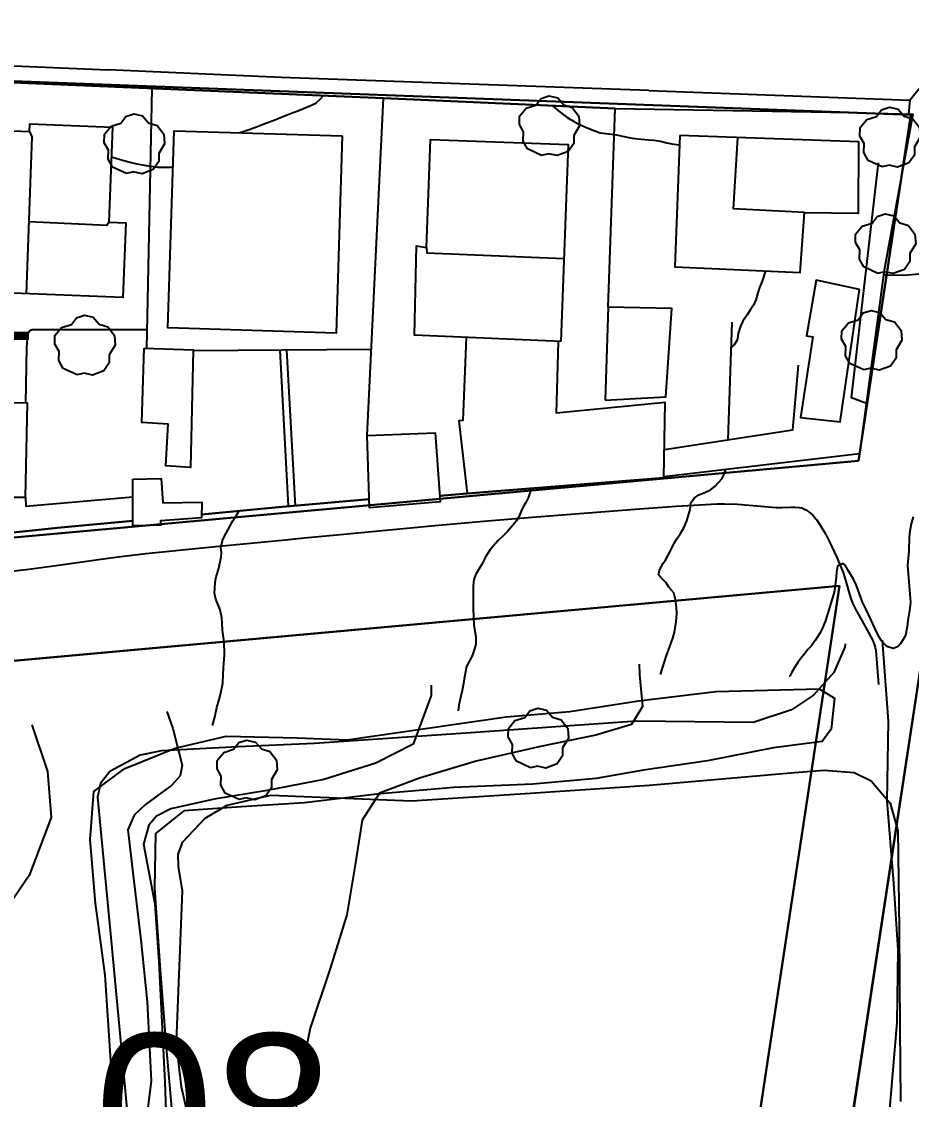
# Model space of a CAD drawing. Extents: x 483350 to 484165, y 4631134 to 4631561.
# Drawn here: x 484077.7 to 484135.6, y 4631309.8 to 4631380 of the extents above; entities that cross this region are included whole.
import ezdxf

# ---------------------------------------------------------------- set-up
doc = ezdxf.new("R2010")
doc.units = 0
doc.header["$MEASUREMENT"] = 0
for name, color, linetype, plot in [('1000_corbes', 35, 'Continuous', False), ('1000_corbes mestres', 37, 'Continuous', False), ('_arees', 31, 'Continuous', False)]:
    doc.layers.add(name, color=color, linetype=linetype, plot=plot)
doc.layers.add('_POUM POLIGON', color=5, linetype='Continuous', lineweight=30)
doc.layers.add('_Sectors_txt_1000', color=220, linetype='Continuous', lineweight=30)
for name, color, linetype in [('_txt claus 1000', 255, 'Continuous'), ('camins', 252, 'Continuous'), ('edificació', 252, 'Continuous'), ('illes', 252, 'Continuous'), ('parcel.les', 252, 'Continuous'), ('topo', 252, 'Continuous'), ('voreres', 252, 'Continuous')]:
    doc.layers.add(name, color=color, linetype=linetype)
doc.layers.add('vegetació_arbres', color=7, linetype='Continuous', true_color=0x8bb078)
doc.styles.add('1000SW50', font='swissl.ttf', dxfattribs={"height": 5})
doc.styles.add('2000SW50', font='swissl.ttf', dxfattribs={"height": 10})

msp = doc.modelspace()

# ---------------------------------------------------------------- linework, layer by layer
at = {"layer": '1000_corbes', "flags": 128}
for points in [[(484091.828, 4631372.778), (484092.48, 4631372.998), (484093.024, 4631373.196), (484093.616, 4631373.423), (484094.116, 4631373.608), (484094.51, 4631373.77), (484095.162, 4631374.028), (484095.651, 4631374.212), (484096.014, 4631374.353), (484096.582, 4631374.601), (484096.852, 4631374.734), (484097.101, 4631374.968), (484097.313, 4631375.2)], [(484091.828, 4631372.778), (484092.48, 4631372.998), (484093.024, 4631373.196), (484093.616, 4631373.423), (484094.116, 4631373.608), (484094.51, 4631373.77), (484095.162, 4631374.028), (484095.651, 4631374.212), (484096.014, 4631374.353), (484096.582, 4631374.601), (484096.852, 4631374.734), (484097.101, 4631374.968), (484097.313, 4631375.2)], [(484112.24, 4631374.542), (484112.652, 4631374.18), (484113.194, 4631373.778), (484113.592, 4631373.532), (484113.912, 4631373.368), (484114.498, 4631373.11), (484114.985, 4631372.897), (484115.339, 4631372.788), (484115.906, 4631372.713), (484116.392, 4631372.642), (484116.782, 4631372.55), (484117.425, 4631372.439), (484118.012, 4631372.373), (484118.493, 4631372.322), (484118.82, 4631372.291), (484119.268, 4631372.232), (484119.673, 4631372.126), (484119.997, 4631372.055), (484120.311, 4631372.009), (484120.496, 4631371.988)], [(484112.24, 4631374.542), (484112.652, 4631374.18), (484113.194, 4631373.778), (484113.592, 4631373.532), (484113.912, 4631373.368), (484114.498, 4631373.11), (484114.985, 4631372.897), (484115.339, 4631372.788), (484115.906, 4631372.713), (484116.392, 4631372.642), (484116.782, 4631372.55), (484117.425, 4631372.439), (484118.012, 4631372.373), (484118.493, 4631372.322), (484118.82, 4631372.291), (484119.268, 4631372.232), (484119.673, 4631372.126), (484119.997, 4631372.055), (484120.311, 4631372.009), (484120.496, 4631371.988)], [(484083.51, 4631371.208), (484083.87, 4631371.099), (484084.321, 4631370.979), (484084.789, 4631370.853), (484085.162, 4631370.765), (484085.774, 4631370.644), (484086.234, 4631370.575), (484086.536, 4631370.545), (484087.352, 4631370.543), (484087.516, 4631370.557)], [(484083.51, 4631371.208), (484083.87, 4631371.099), (484084.321, 4631370.979), (484084.789, 4631370.853), (484085.162, 4631370.765), (484085.774, 4631370.644), (484086.234, 4631370.575), (484086.536, 4631370.545), (484087.352, 4631370.543), (484087.516, 4631370.557)], [(484126.094, 4631363.783), (484125.889, 4631363.117), (484125.718, 4631362.7), (484125.593, 4631362.345), (484125.477, 4631361.905), (484125.317, 4631361.554), (484125.107, 4631361.232), (484124.897, 4631360.915), (484124.627, 4631360.501), (484124.468, 4631360.176), (484124.318, 4631359.698), (484124.266, 4631359.384), (484124.252, 4631359.278), (484124.067, 4631358.971), (484123.868, 4631358.761)], [(484126.094, 4631363.783), (484125.889, 4631363.117), (484125.718, 4631362.7), (484125.593, 4631362.345), (484125.477, 4631361.905), (484125.317, 4631361.554), (484125.107, 4631361.232), (484124.897, 4631360.915), (484124.627, 4631360.501), (484124.468, 4631360.176), (484124.318, 4631359.698), (484124.266, 4631359.384), (484124.252, 4631359.278), (484124.067, 4631358.971), (484123.868, 4631358.761)], [(484133.791, 4631363.531), (484134.082, 4631363.525), (484134.718, 4631363.502), (484135.343, 4631363.515), (484136.664, 4631363.644)], [(484133.791, 4631363.531), (484134.082, 4631363.525), (484134.718, 4631363.502), (484135.343, 4631363.515), (484136.664, 4631363.644)], [(484078.063, 4631359.506), (484076.906, 4631359.589), (484076.317, 4631359.699), (484075.147, 4631359.811), (484074.756, 4631359.878), (484074.299, 4631359.993), (484073.8, 4631360.108), (484073.265, 4631360.225), (484072.798, 4631360.322), (484072.351, 4631360.369), (484071.587, 4631360.46), (484071.287, 4631360.509), (484070.555, 4631360.689), (484070.424, 4631360.77), (484070.1, 4631360.937), (484069.436, 4631361.072), (484069.021, 4631361.22), (484068.715, 4631361.264), (484068.125, 4631361.338), (484067.799, 4631361.405), (484067.661, 4631361.42)], [(484078.063, 4631359.506), (484076.906, 4631359.589), (484076.317, 4631359.699), (484075.147, 4631359.811), (484074.756, 4631359.878), (484074.299, 4631359.993), (484073.8, 4631360.108), (484073.265, 4631360.225), (484072.798, 4631360.322), (484072.351, 4631360.369), (484071.587, 4631360.46), (484071.287, 4631360.509), (484070.555, 4631360.689), (484070.424, 4631360.77), (484070.1, 4631360.937), (484069.436, 4631361.072), (484069.021, 4631361.22), (484068.715, 4631361.264), (484068.125, 4631361.338), (484067.799, 4631361.405), (484067.661, 4631361.42)], [(484119.26, 4631337.476), (484119.525, 4631338.308), (484119.635, 4631338.657), (484119.869, 4631339.312), (484120.065, 4631339.84), (484120.172, 4631340.234), (484120.275, 4631340.922), (484120.323, 4631341.466), (484120.309, 4631341.833), (484120.241, 4631342.379), (484120.128, 4631342.804), (484119.8, 4631343.18), (484119.624, 4631343.446), (484119.294, 4631343.802), (484119.141, 4631343.978), (484119.198, 4631344.281), (484119.446, 4631344.736), (484119.58, 4631344.933), (484119.765, 4631345.257), (484120.158, 4631346.017), (484120.329, 4631346.315), (484120.566, 4631346.673), (484120.804, 4631347.087), (484120.976, 4631347.487), (484121.09, 4631347.859), (484121.203, 4631348.241), (484121.237, 4631348.662), (484121.445, 4631348.976), (484121.748, 4631349.193), (484122.197, 4631349.37), (484122.524, 4631349.506), (484122.826, 4631349.757), (484123.042, 4631349.997), (484123.278, 4631350.259), (484123.407, 4631350.546), (484123.508, 4631350.84)], [(484119.26, 4631337.476), (484119.525, 4631338.308), (484119.635, 4631338.657), (484119.869, 4631339.312), (484120.065, 4631339.84), (484120.172, 4631340.234), (484120.275, 4631340.922), (484120.323, 4631341.466), (484120.309, 4631341.833), (484120.241, 4631342.379), (484120.128, 4631342.804), (484119.8, 4631343.18), (484119.624, 4631343.446), (484119.294, 4631343.802), (484119.141, 4631343.978), (484119.198, 4631344.281), (484119.446, 4631344.736), (484119.58, 4631344.933), (484119.765, 4631345.257), (484120.158, 4631346.017), (484120.329, 4631346.315), (484120.566, 4631346.673), (484120.804, 4631347.087), (484120.976, 4631347.487), (484121.09, 4631347.859), (484121.203, 4631348.241), (484121.237, 4631348.662), (484121.445, 4631348.976), (484121.748, 4631349.193), (484122.197, 4631349.37), (484122.524, 4631349.506), (484122.826, 4631349.757), (484123.042, 4631349.997), (484123.278, 4631350.259), (484123.407, 4631350.546), (484123.508, 4631350.84)], [(484110.847, 4631349.607), (484110.67, 4631349.03), (484110.487, 4631348.689), (484110.328, 4631348.417), (484110.193, 4631348.135), (484110.029, 4631347.761), (484109.881, 4631347.49), (484109.559, 4631347.097), (484109.297, 4631346.805), (484109.088, 4631346.579), (484108.702, 4631346.205), (484108.38, 4631345.871), (484108.142, 4631345.595), (484107.846, 4631345.098), (484107.806, 4631344.994), (484107.66, 4631344.7), (484107.234, 4631344.012), (484107.099, 4631343.665), (484107.061, 4631343.269), (484107.064, 4631343.154), (484107.069, 4631341.76), (484107.109, 4631340.717), (484107.177, 4631340.302), (484107.235, 4631339.937), (484107.234, 4631339.469), (484107.16, 4631339.159), (484107, 4631338.706), (484106.819, 4631338.363), (484106.64, 4631338.008), (484106.547, 4631337.558), (484106.484, 4631337.201), (484106.432, 4631336.892), (484106.351, 4631336.443), (484106.271, 4631336.079), (484106.126, 4631335.477), (484106.08, 4631335.126)], [(484110.847, 4631349.607), (484110.67, 4631349.03), (484110.487, 4631348.689), (484110.328, 4631348.417), (484110.193, 4631348.135), (484110.029, 4631347.761), (484109.881, 4631347.49), (484109.559, 4631347.097), (484109.297, 4631346.805), (484109.088, 4631346.579), (484108.702, 4631346.205), (484108.38, 4631345.871), (484108.142, 4631345.595), (484107.846, 4631345.098), (484107.806, 4631344.994), (484107.66, 4631344.7), (484107.234, 4631344.012), (484107.099, 4631343.665), (484107.061, 4631343.269), (484107.064, 4631343.154), (484107.069, 4631341.76), (484107.109, 4631340.717), (484107.177, 4631340.302), (484107.235, 4631339.937), (484107.234, 4631339.469), (484107.16, 4631339.159), (484107, 4631338.706), (484106.819, 4631338.363), (484106.64, 4631338.008), (484106.547, 4631337.558), (484106.484, 4631337.201), (484106.432, 4631336.892), (484106.351, 4631336.443), (484106.271, 4631336.079), (484106.126, 4631335.477), (484106.08, 4631335.126)], [(484090.098, 4631334.163), (484090.245, 4631334.709), (484090.382, 4631335.328), (484090.532, 4631335.865), (484090.645, 4631336.265), (484090.771, 4631336.926), (484090.788, 4631337.476), (484090.802, 4631337.91), (484090.822, 4631338.22), (484090.87, 4631338.715), (484090.879, 4631339.036), (484090.822, 4631339.75), (484090.743, 4631340.38), (484090.725, 4631340.838), (484090.699, 4631341.168), (484090.598, 4631341.689), (484090.442, 4631342.066), (484090.303, 4631342.402), (484090.227, 4631342.772), (484090.248, 4631343.081), (484090.266, 4631343.496), (484090.338, 4631343.851), (484090.485, 4631344.332), (484090.653, 4631345.122), (484090.683, 4631345.43), (484090.643, 4631345.756), (484090.752, 4631346.212), (484090.875, 4631346.505), (484091.105, 4631346.939), (484091.263, 4631347.222), (484091.424, 4631347.502), (484091.602, 4631347.778), (484091.77, 4631348.036), (484091.874, 4631348.153)], [(484090.098, 4631334.163), (484090.245, 4631334.709), (484090.382, 4631335.328), (484090.532, 4631335.865), (484090.645, 4631336.265), (484090.771, 4631336.926), (484090.788, 4631337.476), (484090.802, 4631337.91), (484090.822, 4631338.22), (484090.87, 4631338.715), (484090.879, 4631339.036), (484090.822, 4631339.75), (484090.743, 4631340.38), (484090.725, 4631340.838), (484090.699, 4631341.168), (484090.598, 4631341.689), (484090.442, 4631342.066), (484090.303, 4631342.402), (484090.227, 4631342.772), (484090.248, 4631343.081), (484090.266, 4631343.496), (484090.338, 4631343.851), (484090.485, 4631344.332), (484090.653, 4631345.122), (484090.683, 4631345.43), (484090.643, 4631345.756), (484090.752, 4631346.212), (484090.875, 4631346.505), (484091.105, 4631346.939), (484091.263, 4631347.222), (484091.424, 4631347.502), (484091.602, 4631347.778), (484091.77, 4631348.036), (484091.874, 4631348.153)]]:
    msp.add_lwpolyline(points, dxfattribs=at)
at = {"layer": '1000_corbes'}
for points in [[(484117.883, 4631338.147), (484117.904, 4631337.456), (484118.095, 4631335.392), (484117.379, 4631334.219), (484115.049, 4631333.533), (484111.443, 4631332.787), (484107.26, 4631331.827), (484103.563, 4631330.729), (484100.958, 4631329.745), (484099.835, 4631327.983), (484099.381, 4631325.081), (484098.833, 4631321.824), (484097.764, 4631318.324), (484096.46, 4631314.444), (484095.707, 4631310.782), (484095.182, 4631306.295)], [(484104.337, 4631336.795), (484104.333, 4631336.123), (484103.149, 4631332.942), (484100.724, 4631331.71), (484097.349, 4631330.645), (484093.654, 4631329.931), (484090.195, 4631329.366), (484087.376, 4631328.729), (484086.454, 4631328.249), (484085.948, 4631327.677), (484085.61, 4631326.42), (484086.338, 4631322.546), (484086.591, 4631318.761), (484086.983, 4631310.911), (484087.128, 4631307.163)], [(484087.11, 4631335.076), (484087.516, 4631333.97), (484088.123, 4631331.583), (484087.986, 4631330.872), (484087.452, 4631330.278), (484085.726, 4631329.006), (484085, 4631328.314), (484084.571, 4631327.362), (484084.977, 4631324.022), (484085.43, 4631320.202), (484085.842, 4631316.159), (484086.091, 4631311.009), (484085.736, 4631308.015)], [(484078.328, 4631334.199), (484079.351, 4631331.166), (484079.585, 4631328.166), (484078.153, 4631324.383), (484076.184, 4631321.514), (484074.315, 4631318.301), (484071.784, 4631314.297), (484069.877, 4631311.356), (484068.358, 4631308.342)]]:
    msp.add_lwpolyline(points, dxfattribs=at)
at = {"layer": '1000_corbes mestres', "flags": 128}
for points in [[(484135.72, 4631347.757), (484135.58, 4631347.296), (484135.488, 4631346.83), (484135.449, 4631346.44), (484135.444, 4631346.04)], [(484135.72, 4631347.757), (484135.58, 4631347.296), (484135.488, 4631346.83), (484135.449, 4631346.44), (484135.444, 4631346.04)], [(484135.444, 4631346.04), (484135.443, 4631345.907), (484135.432, 4631345.513), (484135.338, 4631344.618), (484135.551, 4631342.165), (484135.479, 4631341.655), (484135.371, 4631341.009), (484135.323, 4631340.621), (484135.307, 4631340.496), (484135.21, 4631340.018), (484134.89, 4631339.483), (484134.688, 4631339.294), (484134.402, 4631339.179), (484133.995, 4631339.314), (484133.654, 4631339.676), (484133.485, 4631339.967), (484133.247, 4631340.456), (484132.804, 4631341.398), (484132.629, 4631341.766), (484132.425, 4631342.197), (484132.316, 4631342.494), (484132.135, 4631342.975), (484131.995, 4631343.322), (484131.84, 4631343.687), (484131.657, 4631343.986), (484131.457, 4631344.302), (484131.285, 4631344.613), (484131.161, 4631344.714), (484130.784, 4631344.547), (484130.714, 4631344.158), (484130.69, 4631343.797), (484130.571, 4631342.839), (484130.532, 4631342.701), (484130.359, 4631342.126), (484130.166, 4631341.487), (484129.984, 4631340.945), (484129.817, 4631340.52), (484129.661, 4631340.203), (484129.324, 4631339.704), (484129.063, 4631339.336), (484128.862, 4631339.113), (484128.65, 4631338.852), (484128.378, 4631338.515), (484128.207, 4631338.266), (484127.974, 4631337.899), (484127.818, 4631337.642), (484127.677, 4631337.366), (484127.691, 4631337.369)], [(484135.444, 4631346.04), (484135.443, 4631345.907), (484135.432, 4631345.513), (484135.338, 4631344.618), (484135.551, 4631342.165), (484135.479, 4631341.655), (484135.371, 4631341.009), (484135.323, 4631340.621), (484135.307, 4631340.496), (484135.21, 4631340.018), (484134.89, 4631339.483), (484134.688, 4631339.294), (484134.402, 4631339.179), (484133.995, 4631339.314), (484133.654, 4631339.676), (484133.485, 4631339.967), (484133.247, 4631340.456), (484132.804, 4631341.398), (484132.629, 4631341.766), (484132.425, 4631342.197), (484132.316, 4631342.494), (484132.135, 4631342.975), (484131.995, 4631343.322), (484131.84, 4631343.687), (484131.657, 4631343.986), (484131.457, 4631344.302), (484131.285, 4631344.613), (484131.161, 4631344.714), (484130.784, 4631344.547), (484130.714, 4631344.158), (484130.69, 4631343.797), (484130.571, 4631342.839), (484130.532, 4631342.701), (484130.359, 4631342.126), (484130.166, 4631341.487), (484129.984, 4631340.945), (484129.817, 4631340.52), (484129.661, 4631340.203), (484129.324, 4631339.704), (484129.063, 4631339.336), (484128.862, 4631339.113), (484128.65, 4631338.852), (484128.378, 4631338.515), (484128.207, 4631338.266), (484127.974, 4631337.899), (484127.818, 4631337.642), (484127.677, 4631337.366), (484127.691, 4631337.369)]]:
    msp.add_lwpolyline(points, dxfattribs=at)
at = {"layer": '_arees', "ltscale": 10}
for points in [[(484147.796, 4631340.905, 0.504493), (484144.588, 4631344.511), (484139.422, 4631344.041, 0.345279), (484136.727, 4631341.503), (484131.603, 4631307.673, 0.484903), (484134.824, 4631304.235), (484137.949, 4631304.501, 0.330944), (484140.63, 4631306.872)], [(484130.926, 4631343.269), (484009.164, 4631332.204), (484008.8, 4631317.204), (484008.346, 4631298.482, 0.446548), (484013.226, 4631293.889), (484121.35, 4631303.088, 0.346887), (484125.417, 4631306.898)]]:
    msp.add_lwpolyline(points, format="xyb", close=True, dxfattribs=at)
at = {"layer": '_POUM POLIGON'}
for p, q in [((484015.354, 4631378.466), (484135.573, 4631373.945)), ((484135.573, 4631373.945), (484132.16, 4631351.414)), ((484132.16, 4631351.414), (484009.359, 4631340.255)), ((484130.926, 4631343.269), (484125.417, 4631306.898)), ((484136.727, 4631341.503), (484131.603, 4631307.673))]:
    msp.add_line(p, q, dxfattribs=at)
at = {"layer": '_POUM POLIGON', "linetype": 'Continuous'}
msp.add_line((484130.926, 4631343.269), (484009.164, 4631332.204), dxfattribs=at)
at = {"layer": 'camins', "flags": 128}
msp.add_lwpolyline([(484075.007, 4631343.99), (484077.954, 4631344.328), (484079.906, 4631344.58), (484082.827, 4631345.005), (484084.289, 4631345.204), (484085.753, 4631345.374), (484090.295, 4631345.826), (484094.843, 4631346.264), (484096.06, 4631346.381), (484098.19, 4631346.584), (484101.387, 4631346.889), (484102.984, 4631347.041), (484104.58, 4631347.191), (484107.741, 4631347.476), (484110.902, 4631347.743), (484114.263, 4631348.003), (484117.624, 4631348.251), (484120.285, 4631348.443), (484122.945, 4631348.601), (484123.427, 4631348.611), (484124.269, 4631348.578), (484126.795, 4631348.358), (484127.167, 4631348.356), (484127.728, 4631348.378), (484128.009, 4631348.381), (484128.288, 4631348.365), (484128.456, 4631348.334), (484128.732, 4631348.219), (484128.924, 4631348.093), (484129.184, 4631347.855), (484129.411, 4631347.58), (484129.666, 4631347.214), (484130.002, 4631346.657), (484130.297, 4631346.077), (484130.744, 4631345.105), (484131.155, 4631344.12), (484131.318, 4631343.628), (484131.521, 4631342.876), (484131.633, 4631342.503), (484131.769, 4631342.141), (484131.987, 4631341.691), (484132.359, 4631341.037), (484132.72, 4631340.376), (484133.062, 4631339.734), (484133.202, 4631339.404), (484133.249, 4631339.232), (484133.276, 4631339.056), (484133.37, 4631337.941), (484133.464, 4631336.826)], dxfattribs=at)
msp.add_lwpolyline([(484075.007, 4631343.99), (484077.954, 4631344.328), (484079.906, 4631344.58), (484082.827, 4631345.005), (484084.289, 4631345.204), (484085.753, 4631345.374), (484090.295, 4631345.826), (484094.843, 4631346.264), (484096.06, 4631346.381), (484098.19, 4631346.584), (484101.387, 4631346.889), (484102.984, 4631347.041), (484104.58, 4631347.191), (484107.741, 4631347.476), (484110.902, 4631347.743), (484114.263, 4631348.003), (484117.624, 4631348.251), (484120.285, 4631348.443), (484122.945, 4631348.601), (484123.427, 4631348.611), (484124.269, 4631348.578), (484126.795, 4631348.358), (484127.167, 4631348.356), (484127.728, 4631348.378), (484128.009, 4631348.381), (484128.288, 4631348.365), (484128.456, 4631348.334), (484128.732, 4631348.219), (484128.924, 4631348.093), (484129.184, 4631347.855), (484129.411, 4631347.58), (484129.666, 4631347.214), (484130.002, 4631346.657), (484130.297, 4631346.077), (484130.744, 4631345.105), (484131.155, 4631344.12), (484131.318, 4631343.628), (484131.521, 4631342.876), (484131.633, 4631342.503), (484131.769, 4631342.141), (484131.987, 4631341.691), (484132.359, 4631341.037), (484132.72, 4631340.376), (484133.062, 4631339.734), (484133.202, 4631339.404), (484133.249, 4631339.232), (484133.276, 4631339.056), (484133.37, 4631337.941), (484133.464, 4631336.826)], dxfattribs=at)
at = {"layer": 'edificació', "flags": 128}
for points in [[(484073.243, 4631362.478), (484073.667, 4631373.04), (484078.18, 4631372.859), (484078.2, 4631373.359), (484083.588, 4631373.143), (484083.34, 4631366.963), (484084.44, 4631366.919), (484084.245, 4631362.038), (484073.243, 4631362.478)], [(484073.243, 4631362.478), (484073.667, 4631373.04), (484078.18, 4631372.859), (484078.2, 4631373.359), (484083.588, 4631373.143), (484083.34, 4631366.963), (484084.44, 4631366.919), (484084.245, 4631362.038), (484073.243, 4631362.478)], [(484078.18, 4631372.859), (484078.337, 4631372.52), (484077.95, 4631362.29)], [(484078.18, 4631372.859), (484078.337, 4631372.52), (484077.95, 4631362.29)], [(484098.534, 4631372.573), (484098.141, 4631359.728), (484087.195, 4631360.063), (484087.588, 4631372.908), (484098.534, 4631372.573)], [(484098.534, 4631372.573), (484098.141, 4631359.728), (484087.195, 4631360.063), (484087.588, 4631372.908), (484098.534, 4631372.573)], [(484112.775, 4631359.175), (484103.239, 4631359.59), (484103.37, 4631365.414), (484104.036, 4631365.305), (484104.289, 4631372.353), (484113.249, 4631372.01), (484112.775, 4631359.175)], [(484112.775, 4631359.175), (484103.239, 4631359.59), (484103.37, 4631365.414), (484104.036, 4631365.305), (484104.289, 4631372.353), (484113.249, 4631372.01), (484112.775, 4631359.175)], [(484120.52, 4631372.601), (484120.192, 4631364.047), (484128.357, 4631363.682), (484128.642, 4631367.597), (484132.154, 4631367.54), (484132.184, 4631372.201), (484120.52, 4631372.601)], [(484120.52, 4631372.601), (484120.192, 4631364.047), (484128.357, 4631363.682), (484128.642, 4631367.597), (484132.154, 4631367.54), (484132.184, 4631372.201), (484120.52, 4631372.601)], [(484128.642, 4631367.597), (484124.019, 4631367.828), (484124.297, 4631372.471)], [(484128.642, 4631367.597), (484124.019, 4631367.828), (484124.297, 4631372.471)], [(484078.128, 4631367), (484083.222, 4631366.755), (484083.34, 4631366.963)], [(484078.128, 4631367), (484083.222, 4631366.755), (484083.34, 4631366.963)], [(484104.036, 4631365.305), (484104.048, 4631364.969), (484112.975, 4631364.592)], [(484104.036, 4631365.305), (484104.048, 4631364.969), (484112.975, 4631364.592)]]:
    msp.add_lwpolyline(points, dxfattribs=at)
at = {"layer": 'illes', "flags": 128}
msp.add_lwpolyline([(484070.895, 4631376.314), (484082.752, 4631375.814), (484101.226, 4631375.035), (484116.318, 4631374.36), (484131.619, 4631374.094), (484135.703, 4631373.986), (484133.831, 4631363.83), (484132.229, 4631351.87), (484119.491, 4631350.365), (484119.49, 4631350.307), (484106.672, 4631349.269), (484104.888, 4631349.115), (484104.915, 4631348.742), (484100.31, 4631348.351), (484100.292, 4631348.899), (484094.39, 4631348.39), (484089.382, 4631347.918), (484089.375, 4631347.695), (484086.712, 4631347.488), (484086.736, 4631347.203), (484084.9, 4631347.161), (484084.901, 4631347.495), (484080.208, 4631347.052), (484075.643, 4631346.586)], dxfattribs=at)
msp.add_lwpolyline([(484070.895, 4631376.314), (484082.752, 4631375.814), (484101.226, 4631375.035), (484116.318, 4631374.36), (484131.619, 4631374.094), (484135.703, 4631373.986), (484133.831, 4631363.83), (484132.229, 4631351.87), (484119.491, 4631350.365), (484119.49, 4631350.307), (484106.672, 4631349.269), (484104.888, 4631349.115), (484104.915, 4631348.742), (484100.31, 4631348.351), (484100.292, 4631348.899), (484094.39, 4631348.39), (484089.382, 4631347.918), (484089.375, 4631347.695), (484086.712, 4631347.488), (484086.736, 4631347.203), (484084.9, 4631347.161), (484084.901, 4631347.495), (484080.208, 4631347.052), (484075.643, 4631346.586)], dxfattribs=at)
at = {"layer": 'parcel.les', "flags": 128}
for points in [[(484116.318, 4631374.36), (484101.226, 4631375.035), (484082.752, 4631375.814), (484070.895, 4631376.314), (484056.3, 4631376.903), (484039.103, 4631377.496)], [(484116.318, 4631374.36), (484101.226, 4631375.035), (484082.752, 4631375.814), (484070.895, 4631376.314), (484056.3, 4631376.903), (484039.103, 4631377.496)], [(484086.149, 4631375.671), (484085.799, 4631358.735)], [(484086.149, 4631375.671), (484085.799, 4631358.735)], [(484100.172, 4631353.059), (484101.226, 4631375.035)], [(484100.172, 4631353.059), (484101.226, 4631375.035)], [(484115.852, 4631361.415), (484116.318, 4631374.36)], [(484115.852, 4631361.415), (484116.318, 4631374.36)], [(484116.318, 4631374.36), (484131.619, 4631374.094), (484135.703, 4631373.986), (484133.831, 4631363.83), (484132.229, 4631351.87), (484119.491, 4631350.365)], [(484116.318, 4631374.36), (484131.619, 4631374.094), (484135.703, 4631373.986), (484133.831, 4631363.83), (484132.229, 4631351.87), (484119.491, 4631350.365)], [(484132.667, 4631355.137), (484131.69, 4631355.509), (484133.462, 4631370.82)], [(484132.667, 4631355.137), (484131.69, 4631355.509), (484133.462, 4631370.82)], [(484132.216, 4631362.576), (484129.389, 4631363.178), (484128.777, 4631359.557), (484129.182, 4631359.494), (484128.379, 4631354.226), (484130.971, 4631353.948), (484132.216, 4631362.576)], [(484132.216, 4631362.576), (484129.389, 4631363.178), (484128.777, 4631359.557), (484129.182, 4631359.494), (484128.379, 4631354.226), (484130.971, 4631353.948), (484132.216, 4631362.576)], [(484115.666, 4631355.35), (484119.608, 4631355.568), (484120.003, 4631361.327), (484115.852, 4631361.415), (484115.666, 4631355.35)], [(484115.666, 4631355.35), (484119.608, 4631355.568), (484120.003, 4631361.327), (484115.852, 4631361.415), (484115.666, 4631355.35)], [(484123.67, 4631352.774), (484123.923, 4631360.441)], [(484123.67, 4631352.774), (484123.923, 4631360.441)], [(484078.006, 4631358.8), (484078.078, 4631359.693), (484078.193, 4631359.891), (484078.359, 4631359.968), (484085.824, 4631359.96)], [(484078.006, 4631358.8), (484078.078, 4631359.693), (484078.193, 4631359.891), (484078.359, 4631359.968), (484085.824, 4631359.96)], [(484106.599, 4631359.444), (484106.389, 4631354.025), (484106.122, 4631354.022), (484106.672, 4631349.269), (484119.49, 4631350.307), (484119.561, 4631355.217), (484112.492, 4631354.515), (484112.623, 4631359.182)], [(484106.599, 4631359.444), (484106.389, 4631354.025), (484106.122, 4631354.022), (484106.672, 4631349.269), (484119.49, 4631350.307), (484119.561, 4631355.217), (484112.492, 4631354.515), (484112.623, 4631359.182)], [(484077.937, 4631355.162), (484078.006, 4631358.8)], [(484077.937, 4631355.162), (484078.006, 4631358.8)], [(484085.647, 4631358.739), (484088.827, 4631358.648), (484088.657, 4631350.974), (484087.062, 4631351.081), (484087.203, 4631353.796), (484085.493, 4631353.893), (484085.647, 4631358.739)], [(484085.647, 4631358.739), (484088.827, 4631358.648), (484088.657, 4631350.974), (484087.062, 4631351.081), (484087.203, 4631353.796), (484085.493, 4631353.893), (484085.647, 4631358.739)], [(484100.441, 4631358.659), (484088.825, 4631358.571)], [(484100.441, 4631358.659), (484088.825, 4631358.571)], [(484119.517, 4631352.143), (484127.888, 4631353.415), (484128.253, 4631357.635)], [(484119.517, 4631352.143), (484127.888, 4631353.415), (484128.253, 4631357.635)], [(484073.673, 4631349.039), (484077.919, 4631349.032), (484078.054, 4631355.16), (484073.918, 4631355.241), (484073.673, 4631349.039)], [(484073.673, 4631349.039), (484077.919, 4631349.032), (484078.054, 4631355.16), (484073.918, 4631355.241), (484073.673, 4631349.039)], [(484100.31, 4631348.351), (484100.157, 4631353.058), (484104.59, 4631353.223), (484104.915, 4631348.742), (484100.31, 4631348.351)], [(484100.31, 4631348.351), (484100.157, 4631353.058), (484104.59, 4631353.223), (484104.915, 4631348.742), (484100.31, 4631348.351)], [(484084.909, 4631350.22), (484086.743, 4631350.248), (484086.857, 4631348.677), (484089.407, 4631348.711), (484089.375, 4631347.695), (484086.712, 4631347.488), (484086.736, 4631347.203), (484084.9, 4631347.161), (484084.909, 4631350.22)], [(484084.909, 4631350.22), (484086.743, 4631350.248), (484086.857, 4631348.677), (484089.407, 4631348.711), (484089.375, 4631347.695), (484086.712, 4631347.488), (484086.736, 4631347.203), (484084.9, 4631347.161), (484084.909, 4631350.22)], [(484104.888, 4631349.115), (484106.672, 4631349.269)], [(484104.888, 4631349.115), (484106.672, 4631349.269)], [(484077.919, 4631349.032), (484077.935, 4631348.447), (484084.906, 4631349.054)], [(484077.919, 4631349.032), (484077.935, 4631348.447), (484084.906, 4631349.054)], [(484089.382, 4631347.918), (484094.39, 4631348.39), (484100.292, 4631348.899)], [(484089.382, 4631347.918), (484094.39, 4631348.39), (484100.292, 4631348.899)], [(484075.643, 4631346.586), (484080.208, 4631347.052), (484084.901, 4631347.495)], [(484075.643, 4631346.586), (484080.208, 4631347.052), (484084.901, 4631347.495)]]:
    msp.add_lwpolyline(points, dxfattribs=at)
at = {"layer": 'topo', "linetype": 'Continuous', "flags": 128}
for points in [[(484131.285, 4631339.485), (484131.26, 4631339.27), (484130.55, 4631337.62), (484129.23, 4631336.13), (484127.8, 4631335.18), (484125.29, 4631334.36), (484117.7, 4631334.45), (484107.22, 4631333.71), (484096.74, 4631332.99)], [(484096.74, 4631332.99), (484091.76, 4631332.76), (484086.77, 4631332.51), (484085.38, 4631332.22), (484083.41, 4631331.16), (484082.79, 4631330.39), (484082.61, 4631329.49), (484083.04, 4631324.91), (484083.47, 4631320.34), (484084.27, 4631311.79), (484085.06, 4631303.24)], [(484088.62, 4631308.2), (484088.08, 4631310.61), (484087.89, 4631312.09), (484087.75, 4631313.58), (484087.94, 4631318.48), (484088.13, 4631323.38), (484087.88, 4631324.98), (484087.85, 4631325.78), (484088.16, 4631326.58), (484089.61, 4631328.12), (484091.05, 4631328.98), (484093.88, 4631329.63), (484103.04, 4631329.26), (484110.8, 4631329.75), (484118.55, 4631330.28), (484123.27, 4631330.68), (484127.99, 4631331.1), (484129.93, 4631331.26), (484131.87, 4631331.09), (484132.97, 4631330.55), (484134.21, 4631329.09), (484134.71, 4631327.3), (484134.8, 4631320.89), (484134.85, 4631314.49), (484134.88, 4631309.67)]]:
    msp.add_lwpolyline(points, dxfattribs=at)
at = {"layer": 'topo', "linetype": 'ByBlock'}
for points in [[(484134.118, 4631308.12), (484134.665, 4631314.805), (484134.729, 4631319.533), (484134.449, 4631323.883), (484134.025, 4631329.252), (484134.102, 4631334.443), (484133.709, 4631339.726)], [(484083.628, 4631307.353), (484083.5, 4631311.993), (484083.1, 4631317.893), (484082.482, 4631322.594), (484082.134, 4631326.725), (484082.375, 4631329.861), (484084.384, 4631331.358), (484087.658, 4631332.686), (484090.972, 4631333.475), (484095.614, 4631333.351), (484098.864, 4631333.229), (484109.209, 4631334.729), (484113.35, 4631335.065), (484117.831, 4631335.761), (484122.861, 4631336.386), (484129.598, 4631336.547), (484130.591, 4631335.951), (484130.38, 4631333.915), (484129.784, 4631333.108), (484126.63, 4631332.702), (484122.318, 4631331.856), (484118.165, 4631331.253), (484115.073, 4631330.706), (484110.952, 4631330.337), (484105.797, 4631330.117), (484100.789, 4631329.689), (484096.08, 4631329.123), (484091.956, 4631328.857), (484088.229, 4631328.604), (484086.384, 4631327.124), (484086.311, 4631323.571), (484086.683, 4631318.225), (484087.083, 4631313.195), (484087.494, 4631308.496)]]:
    msp.add_lwpolyline(points, dxfattribs=at)
at = {"layer": 'vegetació_arbres', "flags": 128}
for points in [[(484111.52, 4631371.304), (484110.612, 4631371.728), (484110.33, 4631372.236), (484110.352, 4631372.834), (484110.076, 4631373.314), (484110.084, 4631373.862), (484110.516, 4631374.384), (484111.156, 4631374.582), (484111.484, 4631375.022), (484112, 4631375.188), (484112.568, 4631375.058), (484112.96, 4631374.604), (484113.522, 4631374.438), (484113.948, 4631373.87), (484113.996, 4631373.244), (484113.62, 4631372.614), (484113.62, 4631372.078), (484113.256, 4631371.558), (484112.532, 4631371.29), (484111.978, 4631371.414), (484111.52, 4631371.304)], [(484111.52, 4631371.304), (484110.612, 4631371.728), (484110.33, 4631372.236), (484110.352, 4631372.834), (484110.076, 4631373.314), (484110.084, 4631373.862), (484110.516, 4631374.384), (484111.156, 4631374.582), (484111.484, 4631375.022), (484112, 4631375.188), (484112.568, 4631375.058), (484112.96, 4631374.604), (484113.522, 4631374.438), (484113.948, 4631373.87), (484113.996, 4631373.244), (484113.62, 4631372.614), (484113.62, 4631372.078), (484113.256, 4631371.558), (484112.532, 4631371.29), (484111.978, 4631371.414), (484111.52, 4631371.304)], [(484133.691, 4631370.558), (484132.783, 4631370.982), (484132.501, 4631371.49), (484132.523, 4631372.088), (484132.247, 4631372.568), (484132.255, 4631373.116), (484132.687, 4631373.638), (484133.327, 4631373.836), (484133.655, 4631374.276), (484134.171, 4631374.442), (484134.739, 4631374.312), (484135.131, 4631373.858), (484135.693, 4631373.692), (484136.119, 4631373.124), (484136.167, 4631372.498), (484135.791, 4631371.868), (484135.791, 4631371.332), (484135.427, 4631370.812), (484134.703, 4631370.544), (484134.149, 4631370.668), (484133.691, 4631370.558)], [(484133.691, 4631370.558), (484132.783, 4631370.982), (484132.501, 4631371.49), (484132.523, 4631372.088), (484132.247, 4631372.568), (484132.255, 4631373.116), (484132.687, 4631373.638), (484133.327, 4631373.836), (484133.655, 4631374.276), (484134.171, 4631374.442), (484134.739, 4631374.312), (484135.131, 4631373.858), (484135.693, 4631373.692), (484136.119, 4631373.124), (484136.167, 4631372.498), (484135.791, 4631371.868), (484135.791, 4631371.332), (484135.427, 4631370.812), (484134.703, 4631370.544), (484134.149, 4631370.668), (484133.691, 4631370.558)], [(484084.493, 4631370.125), (484083.585, 4631370.549), (484083.303, 4631371.057), (484083.325, 4631371.655), (484083.049, 4631372.135), (484083.057, 4631372.683), (484083.489, 4631373.205), (484084.129, 4631373.403), (484084.457, 4631373.843), (484084.973, 4631374.009), (484085.541, 4631373.879), (484085.933, 4631373.425), (484086.495, 4631373.259), (484086.921, 4631372.691), (484086.969, 4631372.065), (484086.593, 4631371.435), (484086.593, 4631370.899), (484086.229, 4631370.379), (484085.505, 4631370.111), (484084.951, 4631370.235), (484084.493, 4631370.125)], [(484084.493, 4631370.125), (484083.585, 4631370.549), (484083.303, 4631371.057), (484083.325, 4631371.655), (484083.049, 4631372.135), (484083.057, 4631372.683), (484083.489, 4631373.205), (484084.129, 4631373.403), (484084.457, 4631373.843), (484084.973, 4631374.009), (484085.541, 4631373.879), (484085.933, 4631373.425), (484086.495, 4631373.259), (484086.921, 4631372.691), (484086.969, 4631372.065), (484086.593, 4631371.435), (484086.593, 4631370.899), (484086.229, 4631370.379), (484085.505, 4631370.111), (484084.951, 4631370.235), (484084.493, 4631370.125)], [(484133.404, 4631363.615), (484132.496, 4631364.039), (484132.214, 4631364.547), (484132.236, 4631365.145), (484131.96, 4631365.625), (484131.968, 4631366.173), (484132.4, 4631366.695), (484133.04, 4631366.893), (484133.368, 4631367.333), (484133.884, 4631367.499), (484134.452, 4631367.369), (484134.844, 4631366.915), (484135.406, 4631366.749), (484135.832, 4631366.181), (484135.88, 4631365.555), (484135.504, 4631364.925), (484135.504, 4631364.389), (484135.14, 4631363.869), (484134.416, 4631363.601), (484133.862, 4631363.725), (484133.404, 4631363.615)], [(484133.404, 4631363.615), (484132.496, 4631364.039), (484132.214, 4631364.547), (484132.236, 4631365.145), (484131.96, 4631365.625), (484131.968, 4631366.173), (484132.4, 4631366.695), (484133.04, 4631366.893), (484133.368, 4631367.333), (484133.884, 4631367.499), (484134.452, 4631367.369), (484134.844, 4631366.915), (484135.406, 4631366.749), (484135.832, 4631366.181), (484135.88, 4631365.555), (484135.504, 4631364.925), (484135.504, 4631364.389), (484135.14, 4631363.869), (484134.416, 4631363.601), (484133.862, 4631363.725), (484133.404, 4631363.615)], [(484132.499, 4631357.325), (484131.591, 4631357.749), (484131.309, 4631358.257), (484131.331, 4631358.855), (484131.055, 4631359.335), (484131.063, 4631359.883), (484131.495, 4631360.405), (484132.135, 4631360.603), (484132.463, 4631361.043), (484132.979, 4631361.209), (484133.547, 4631361.079), (484133.939, 4631360.625), (484134.501, 4631360.459), (484134.927, 4631359.891), (484134.975, 4631359.265), (484134.599, 4631358.635), (484134.599, 4631358.099), (484134.235, 4631357.579), (484133.511, 4631357.311), (484132.957, 4631357.435), (484132.499, 4631357.325)], [(484132.499, 4631357.325), (484131.591, 4631357.749), (484131.309, 4631358.257), (484131.331, 4631358.855), (484131.055, 4631359.335), (484131.063, 4631359.883), (484131.495, 4631360.405), (484132.135, 4631360.603), (484132.463, 4631361.043), (484132.979, 4631361.209), (484133.547, 4631361.079), (484133.939, 4631360.625), (484134.501, 4631360.459), (484134.927, 4631359.891), (484134.975, 4631359.265), (484134.599, 4631358.635), (484134.599, 4631358.099), (484134.235, 4631357.579), (484133.511, 4631357.311), (484132.957, 4631357.435), (484132.499, 4631357.325)], [(484081.273, 4631357.008), (484080.365, 4631357.432), (484080.083, 4631357.94), (484080.105, 4631358.538), (484079.829, 4631359.018), (484079.837, 4631359.566), (484080.269, 4631360.088), (484080.909, 4631360.286), (484081.237, 4631360.726), (484081.753, 4631360.892), (484082.321, 4631360.762), (484082.713, 4631360.308), (484083.275, 4631360.142), (484083.701, 4631359.574), (484083.749, 4631358.948), (484083.373, 4631358.318), (484083.373, 4631357.782), (484083.009, 4631357.262), (484082.285, 4631356.994), (484081.731, 4631357.118), (484081.273, 4631357.008)], [(484081.273, 4631357.008), (484080.365, 4631357.432), (484080.083, 4631357.94), (484080.105, 4631358.538), (484079.829, 4631359.018), (484079.837, 4631359.566), (484080.269, 4631360.088), (484080.909, 4631360.286), (484081.237, 4631360.726), (484081.753, 4631360.892), (484082.321, 4631360.762), (484082.713, 4631360.308), (484083.275, 4631360.142), (484083.701, 4631359.574), (484083.749, 4631358.948), (484083.373, 4631358.318), (484083.373, 4631357.782), (484083.009, 4631357.262), (484082.285, 4631356.994), (484081.731, 4631357.118), (484081.273, 4631357.008)], [(484110.791, 4631331.403), (484109.883, 4631331.827), (484109.601, 4631332.335), (484109.622, 4631332.932), (484109.348, 4631333.412), (484109.355, 4631333.962), (484109.788, 4631334.483), (484110.426, 4631334.682), (484110.755, 4631335.121), (484111.27, 4631335.287), (484111.84, 4631335.156), (484112.231, 4631334.703), (484112.793, 4631334.538), (484113.219, 4631333.969), (484113.267, 4631333.343), (484112.89, 4631332.713), (484112.89, 4631332.177), (484112.526, 4631331.656), (484111.802, 4631331.388), (484111.249, 4631331.514), (484110.791, 4631331.403)], [(484091.834, 4631329.331), (484090.926, 4631329.755), (484090.644, 4631330.263), (484090.665, 4631330.86), (484090.391, 4631331.34), (484090.398, 4631331.89), (484090.831, 4631332.411), (484091.469, 4631332.61), (484091.798, 4631333.049), (484092.313, 4631333.215), (484092.883, 4631333.084), (484093.274, 4631332.631), (484093.836, 4631332.466), (484094.262, 4631331.897), (484094.31, 4631331.271), (484093.933, 4631330.641), (484093.933, 4631330.105), (484093.569, 4631329.584), (484092.845, 4631329.316), (484092.292, 4631329.442), (484091.834, 4631329.331)]]:
    msp.add_lwpolyline(points, dxfattribs=at)
at = {"layer": 'voreres', "flags": 128}
for points in [[(484135.489, 4631374.915), (484135.824, 4631375.316), (484136.158, 4631375.717), (484136.218, 4631375.806), (484136.283, 4631375.983), (484136.351, 4631376.577), (484136.426, 4631377.074), (484136.483, 4631377.572), (484136.477, 4631378.054), (484136.467, 4631378.295), (484136.477, 4631378.535), (484136.531, 4631378.851), (484136.583, 4631379.167), (484136.638, 4631379.732), (484136.71, 4631380.475)], [(484135.489, 4631374.915), (484135.824, 4631375.316), (484136.158, 4631375.717), (484136.218, 4631375.806), (484136.283, 4631375.983), (484136.351, 4631376.577), (484136.426, 4631377.074), (484136.483, 4631377.572), (484136.477, 4631378.054), (484136.467, 4631378.295), (484136.477, 4631378.535), (484136.531, 4631378.851), (484136.583, 4631379.167), (484136.638, 4631379.732), (484136.71, 4631380.475)], [(484039.972, 4631378.563), (484059.719, 4631377.886), (484083.293, 4631376.892)], [(484039.972, 4631378.563), (484059.719, 4631377.886), (484083.293, 4631376.892)], [(484118.505, 4631375.529), (484094.563, 4631376.38), (484083.293, 4631376.892)], [(484118.505, 4631375.529), (484094.563, 4631376.38), (484083.293, 4631376.892)], [(484118.505, 4631375.529), (484135.489, 4631374.915), (484135.408, 4631373.994)], [(484118.505, 4631375.529), (484135.489, 4631374.915), (484135.408, 4631373.994)], [(484094.475, 4631358.614), (484095.027, 4631348.445)], [(484094.475, 4631358.614), (484095.027, 4631348.445)], [(484094.921, 4631358.617), (484095.471, 4631348.483)], [(484094.921, 4631358.617), (484095.471, 4631348.483)]]:
    msp.add_lwpolyline(points, dxfattribs=at)

# ---------------------------------------------------------------- texts
at = {"layer": '_Sectors_txt_1000', "style": '2000SW50'}
msp.add_text('PPU-08', height=10, dxfattribs=at).set_placement((484049.036, 4631304.074))
at = {"layer": '_txt claus 1000', "style": '1000SW50'}
msp.add_text('4a1', height=5, dxfattribs=at).set_placement((484066.825, 4631359.287))

doc.saveas('drawing.dxf')
